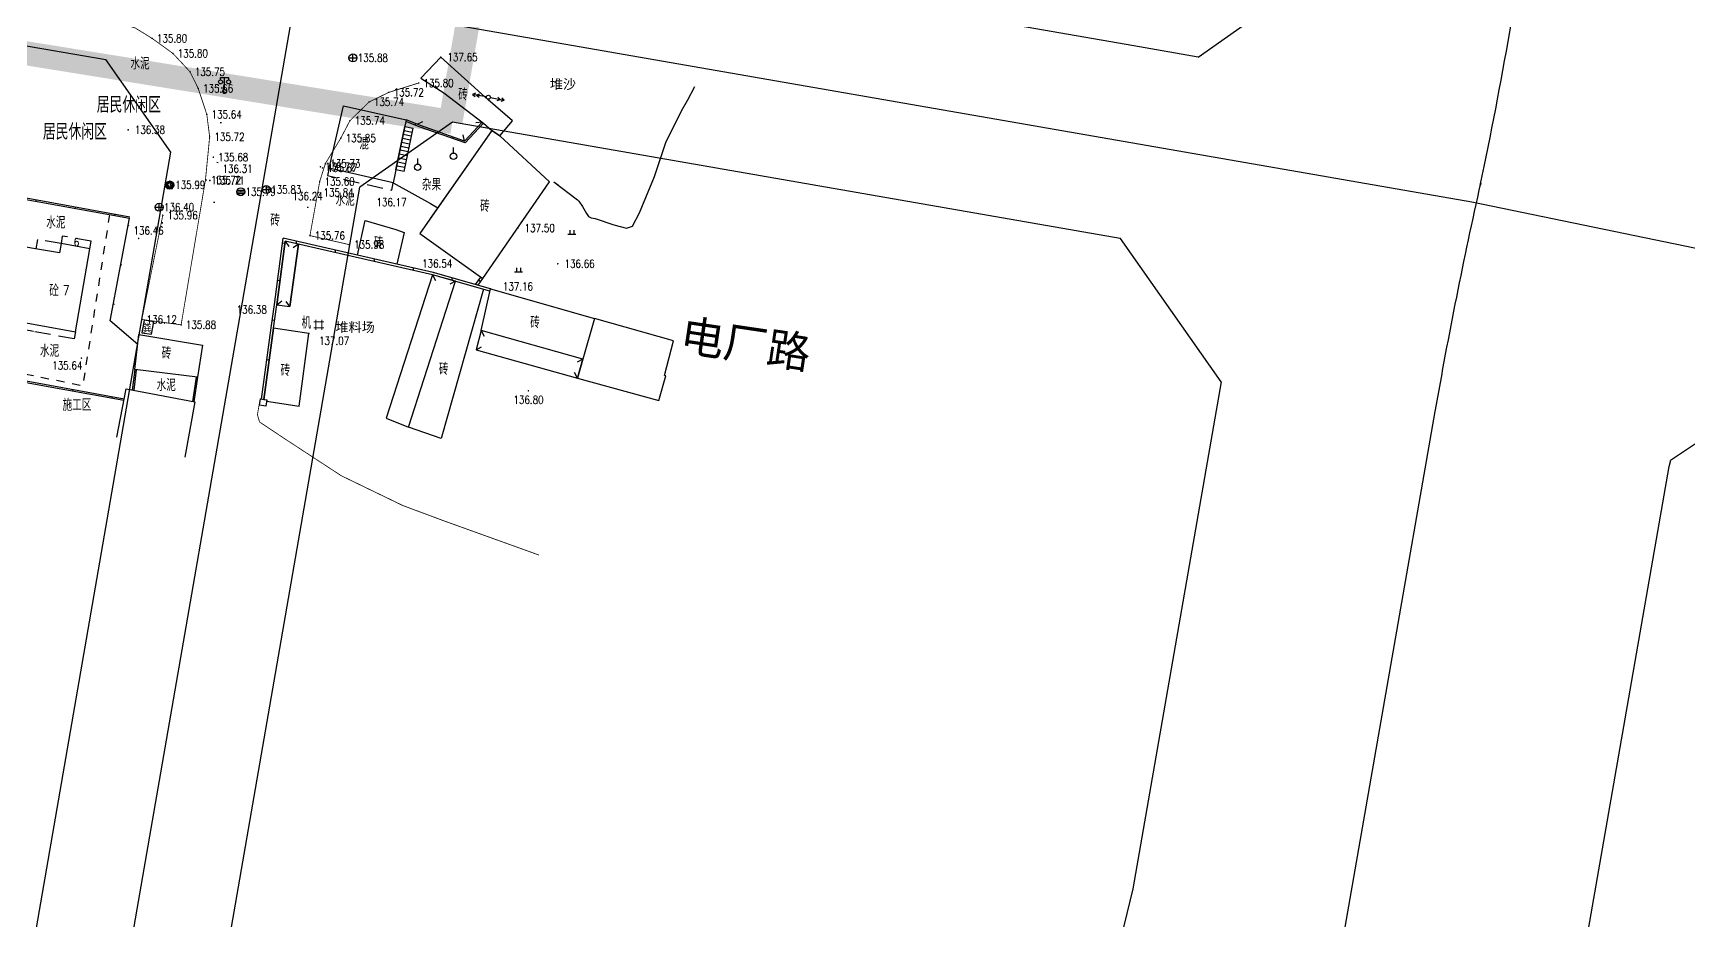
# Model space of a CAD drawing. Extents: x 529262 to 576451, y 2694391 to 2717535.
# Drawn here: x 563364.9 to 563571.9, y 2710456.8 to 2710567.8 of the extents above; entities that cross this region are included whole.
import ezdxf
from ezdxf.enums import TextEntityAlignment as Align
from ezdxf.xclip import XClip

# ---------------------------------------------------------------- set-up
doc = ezdxf.new("R2010")
doc.units = 0
doc.header["$XCLIPFRAME"] = 0
for name, pattern in [('X2', [10, 8, -2]), ('X5', [3, 2, -1]), ('X6', [2, 1, -1])]:
    doc.linetypes.add(name, pattern=pattern)
for name, color, linetype in [('COMPONENT', 8, 'Continuous'), ('DLDW', 8, 'Continuous'), ('DLSS', 4, 'Continuous'), ('GCD', 8, 'Continuous'), ('GXYZ', 8, 'Continuous'), ('JMD', 8, 'Continuous'), ('PP-COM', 7, 'Continuous'), ('RD-中线', 40, 'Continuous'), ('RD-红线', 7, 'Continuous'), ('RD-路名', 7, 'Continuous'), ('ZBTZ', 8, 'Continuous'), ('ZJ', 7, 'Continuous')]:
    doc.layers.add(name, color=color, linetype=linetype)
doc.layers.add('SXSS', color=5, linetype='Continuous', lineweight=0)
doc.styles.add('HZ', font='rs.shx', dxfattribs={"width": 0.8, "bigfont": 'hztxt.shx'})
doc.styles.add('宋体', font='', dxfattribs={"width": 0.75})
doc.styles.add('黑体', font='simhei.ttf')
doc.styles.get('宋体').set_extended_font_data('SimSun')
doc.linetypes.add('1161', pattern='A,0,[149,AAA.SHX,S=0.15,R=0,X=0,Y=0],-1.6', length=1.6)

# ---------------------------------------------------------------- blocks, each defined once
blk = doc.blocks.new('A$C19FD0107')
at = {"layer": 'RD-中线', "color": 8, "linetype": 'Continuous', "flags": 128}
for points in [[(-7700.15, 15606.15), (-7604.06, 16159.91), (-7604.06, 16159.91), (-7596.39, 16204.1), (-7596.39, 16204.1), (-7583.8, 16276.68, 0.000297), (-7583.74, 16277.03), (-7578.34, 16308.34, -0.000153), (-7578.31, 16308.52), (-7563.37, 16394.93, -0.000362), (-7563.29, 16395.36), (-7551.51, 16462.95, -0.000187), (-7551.47, 16463.17), (-7534.02, 16562.75)], [(-7130.8, 16098.5), (-7411.55, 16147.54, -0.007596), (-7415.13, 16148.22), (-7453.22, 16156.07)]]:
    blk.add_lwpolyline(points, format="xyb", dxfattribs=at)
at = {"layer": 'RD-中线', "color": 8, "linetype": 'Continuous'}
blk.add_lwpolyline([(-7552.98, 15579.99), (-7518.8, 15777.52, 0.001468), (-7518.51, 15779.25), (-7507.59, 15844.61, -0.001839), (-7507.22, 15846.79), (-7457.8, 16129.9, -0.012142), (-7452.1, 16158.47), (-7452.17, 16158.16, 0.008143), (-7448.49, 16177.35), (-7437.37, 16240.84, 0.007817), (-7435.9, 16250.1), (-7433.31, 16268.2)], format="xyb", dxfattribs=at)
at = {"layer": 'RD-中线', "color": 8, "linetype": 'Continuous', "flags": 128}
blk.add_lwpolyline([(-7453.22, 16156.07), (-7578.93, 16177.97), (-7600.23, 16181.99)], dxfattribs=at)
at = {"layer": 'RD-红线', "color": 8, "linetype": 'Continuous', "flags": 128}
for points in [[(-7729.25, 16192.02), (-7623.97, 16173.9)], [(-7487.45, 16174.22), (-7495.49, 16175.62), (-7578.83, 16190.13)], [(-7497.15, 16151.55), (-7497.17, 16151.55), (-7580.65, 16166.09)], [(-7643.31, 16003.91), (-7642.45, 16008.84), (-7615.82, 16162.34)], [(-7619.67, 15999.76), (-7618.81, 16004.68), (-7592.22, 16157.95)], [(-7484.56, 16133.63), (-7495.62, 16070.24)], [(-7472.51, 15869.35), (-7461.46, 15934.24), (-7452.15, 15987.8), (-7428.55, 16123.02), (-7428.4, 16123.68), (-7428.38, 16123.77)], [(-7495.62, 16070.24), (-7506.01, 16027.42)]]:
    blk.add_lwpolyline(points, dxfattribs=at)
at = {"layer": 'RD-红线', "color": 8, "linetype": 'Continuous'}
for points in [[(-7487.45, 16174.21), (-7478.97, 16180.17)], [(-7484.56, 16133.63), (-7497.15, 16151.55)]]:
    blk.add_lwpolyline(points, dxfattribs=at)
at = {"layer": 'RD-红线', "color": 8}
for points in [[(-7615.82, 16162.34), (-7623.97, 16173.9, 0.414611)], [(-7580.65, 16166.09), (-7592.22, 16157.95, 0.414406)]]:
    blk.add_lwpolyline(points, format="xyb", dxfattribs=at)
at = {"layer": 'RD-红线', "color": 8, "linetype": 'Continuous'}
blk.add_lwpolyline([(-7411.16, 16135.29), (-7428.38, 16123.77, 0.400728)], format="xyb", dxfattribs=at)
blk = doc.blocks.new('gc125')
at = {"color": 8}
blk.add_line((0, 0.8), (0, 2.2), dxfattribs=at)
blk.add_circle((0, 0), 0.8, dxfattribs=at)
blk = doc.blocks.new('gc097')
at = {"color": 8}
for p, q in [((-1, 2.9), (-1, 3.5)), ((-1, 3.5), (1, 3.5)), ((0, 0.5), (0, 3.5)), ((1, 3.5), (1, 2.9))]:
    blk.add_line(p, q, dxfattribs=at)
for centre in [(-1, 2.4), (0, 0), (1, 2.4)]:
    blk.add_circle(centre, 0.5, dxfattribs=at)
blk = doc.blocks.new('gc146')
for p, q in [((-1.25, 0.75), (1.25, 0.75)), ((-0.75, -1.25), (-0.75, 1.25)), ((0.75, -1.25), (0.75, 1.25)), ((-1.25, -0.75), (1.25, -0.75))]:
    blk.add_line(p, q)
blk = doc.blocks.new('gc013a')
at = {"linetype": 'Continuous'}
blk.add_line((0.5, 0), (4, 0), dxfattribs=at)
at = {"linetype": 'Continuous', "flags": 128}
for points in [[(2.31, -0.4), (3, 0), (2.31, 0.4)], [(3.31, -0.4), (4, 0), (3.31, 0.4)]]:
    blk.add_lwpolyline(points, dxfattribs=at)
blk = doc.blocks.new('gc119')
at = {"color": 8}
for p, q in [((-1, 0), (1, 0)), ((-0.5, 1), (-0.5, 0)), ((0.5, 1), (0.5, 0))]:
    blk.add_line(p, q, dxfattribs=at)
blk = doc.blocks.new('gc170')
at = {"color": 8, "linetype": 'Continuous'}
blk.add_circle((0, 0), 0.5, dxfattribs=at)
blk = doc.blocks.new('GC200')
at = {"linetype": 'Continuous', "const_width": 0.2, "flags": 128}
blk.add_lwpolyline([(-0.1, 0, 1), (0.1, 0, 1)], format="xyb", close=True, dxfattribs=at)
blk = doc.blocks.new('gcbj0102')
for p, q in [((-1, 0), (1, 0)), ((0, -1), (0, 1))]:
    blk.add_line(p, q)
blk.add_circle((0, 0), 1)
blk = doc.blocks.new('gcbj0103')
for p, q in [((-1, 0), (1, 0)), ((-0.9, 0.43), (0.9, 0.43)), ((-0.88, -0.47), (0.88, -0.47))]:
    blk.add_line(p, q)
blk.add_circle((0, 0), 1)
blk = doc.blocks.new('*U12')
at = {"linetype": 'Continuous'}
for points in [[(-1.14, -0.07), (-0.87, -0.76), (-1.13, 0.09)], [(-1.13, 0.09), (-0.73, -0.88), (-1.09, 0.24)], [(-0.73, -0.88), (-1.13, 0.09), (-0.87, -0.76)], [(-0.36, 0.24), (-0.55, 0.84), (-1.09, 0.24)], [(-0.73, 0.74), (-1.09, 0.24), (-0.55, 0.84)], [(-1.09, 0.24), (-0.73, 0.74), (-1.01, 0.43)], [(-0.5, -0.19), (-1.09, 0.24), (-0.73, -0.88)], [(-0.88, 0.6), (-1.01, 0.43), (-0.73, 0.74)], [(-0.55, 0.84), (-0.36, 0.24), (-0.35, 0.91)], [(-0.14, 0.93), (-0.35, 0.91), (-0.36, 0.24)], [(-0.14, 0.93), (0.09, 0.24), (0.07, 0.91)], [(0.81, 0.24), (0.07, 0.91), (0.09, 0.24)], [(0.07, 0.91), (0.81, 0.24), (0.27, 0.84)], [(0.22, -0.19), (0.45, -0.88), (0.81, 0.24)], [(0.73, 0.43), (0.27, 0.84), (0.81, 0.24)], [(0.27, 0.84), (0.73, 0.43), (0.45, 0.74)], [(0.6, 0.6), (0.45, 0.74), (0.73, 0.43)], [(0.59, -0.76), (0.81, 0.24), (0.45, -0.88)], [(0.81, 0.24), (0.59, -0.76), (0.85, 0.09)], [(0.7, -0.61), (0.85, 0.09), (0.59, -0.76)], [(0.85, 0.09), (0.7, -0.61), (0.86, -0.07)], [(-0.87, -0.76), (-1.14, -0.07), (-0.98, -0.61)], [(-1.12, -0.26), (-0.98, -0.61), (-1.14, -0.07)], [(-0.98, -0.61), (-1.12, -0.26), (-1.07, -0.44)], [(-0.73, -0.88), (-0.55, -0.98), (-0.14, -0.45)], [(-0.35, -1.05), (-0.14, -0.45), (-0.55, -0.98)], [(-0.14, -0.45), (-0.35, -1.05), (0.45, -0.88)], [(-0.14, -1.07), (0.45, -0.88), (-0.35, -1.05)], [(0.45, -0.88), (-0.14, -1.07), (0.27, -0.98)], [(0.07, -1.05), (0.27, -0.98), (-0.14, -1.07)], [(0.79, -0.44), (0.86, -0.07), (0.7, -0.61)], [(0.86, -0.07), (0.79, -0.44), (0.84, -0.26)]]:
    blk.add_solid(points, dxfattribs=at)
blk = doc.blocks.new('gcbj0112')
at = {"linetype": 'Continuous'}
for p, q in [((-1.09, 0.24), (-0.5, -0.19)), ((-0.36, 0.24), (-1.09, 0.24)), ((-0.14, 0.93), (-0.36, 0.24)), ((0.09, 0.24), (-0.14, 0.93)), ((0.81, 0.24), (0.09, 0.24)), ((0.22, -0.19), (0.81, 0.24)), ((-0.5, -0.19), (-0.73, -0.88)), ((-0.73, -0.88), (-0.14, -0.45)), ((-0.14, -0.45), (0.45, -0.88)), ((0.45, -0.88), (0.22, -0.19))]:
    blk.add_line(p, q, dxfattribs=at)
blk.add_circle((-0.14, -0.07), 1, dxfattribs=at)
for p in [(-1.09, 0.24), (-0.14, 0.93), (0.81, 0.24), (-0.73, -0.88), (0.45, -0.88)]:
    blk.add_point(p, dxfattribs=at)
blk.add_blockref('*U12', (0, 0), dxfattribs=at)

msp = doc.modelspace()

# ---------------------------------------------------------------- hatches: boundary and pattern name
at = {"layer": 'DLDW', "linetype": 'Continuous'}
h = msp.add_hatch(dxfattribs=at)
h.set_pattern_fill('1061', color=256, scale=0.5, style=0)
h.set_pattern_definition([(0, (114.99765, 2.56804), (0.5, 0.5), [0, -1]), (0, (115.49765, 3.06804), (0.5, 0.5), [0, -1])])
h.paths.add_polyline_path([(563380.02, 2710531.723), (563378.805, 2710531.92), (563378.544, 2710530.362), (563379.759, 2710530.165)])

# ---------------------------------------------------------------- linework, layer by layer
at = {"layer": 'DLDW', "linetype": 'Continuous', "flags": 128}
msp.add_lwpolyline([(563380.02, 2710531.723), (563378.805, 2710531.92), (563378.544, 2710530.362), (563379.759, 2710530.165)], close=True, dxfattribs=at)
at = {"layer": 'DLSS', "linetype": 'Continuous', "const_width": 0.1, "elevation": 24.543, "flags": 128}
for points in [[(563381.152, 2710545.045), (563378.533, 2710532.016), (563383.443, 2710531.351), (563386.484, 2710549.457), (563387.009, 2710554.847), (563386.654, 2710557.651), (563385.577, 2710560.902), (563384.555, 2710562.98), (563382.417, 2710565.275), (563379.82, 2710567.153), (563377.676, 2710568.473), (563374.921, 2710569.291)], [(563413.133, 2710561.576), (563409.407, 2710560.409), (563406.933, 2710559.205), (563404.543, 2710556.871), (563403.41, 2710554.7), (563401.475, 2710551.51), (563400.763, 2710549.256), (563399.544, 2710542.497), (563404.46, 2710541.374)]]:
    msp.add_lwpolyline(points, dxfattribs=at)
at = {"layer": 'DLSS', "linetype": 'X6'}
msp.add_lwpolyline([(563364.998, 2710524.961), (563308.129, 2710536.199), (563302.259, 2710537.34), (563305.888, 2710557.386)], dxfattribs=at)
at = {"layer": 'DLSS', "linetype": 'X6', "elevation": 135.826, "flags": 128}
msp.add_lwpolyline([(563374.49, 2710545.121), (563371.136, 2710523.713), (563364.998, 2710524.961)], dxfattribs=at)
at = {"layer": 'DLSS', "linetype": 'X2', "const_width": 0.1, "elevation": 136.422, "flags": 128}
msp.add_lwpolyline([(563393.316, 2710522.076), (563392.981, 2710520.124), (563393.237, 2710519.215), (563395.717, 2710517.551), (563403.458, 2710512.484), (563411.151, 2710508.76), (563416.179, 2710506.886), (563428.173, 2710502.568)], dxfattribs=at)
at = {"layer": 'JMD', "linetype": 'Continuous'}
for p, q in [((563388.167, 2710561.249), (563388.018, 2710561.269)), ((563388.509, 2710561.022), (563388.489, 2710560.873)), ((563388.821, 2710560.76), (563388.671, 2710560.772)), ((563388.478, 2710556.592), (563388.328, 2710556.604)), ((563412.689, 2710556.314, 137.09), (563412.761, 2710556.5, 137.09)), ((563412.942, 2710556.43), (563413.668, 2710556.764)), ((563421.057, 2710556.682), (563420.26, 2710556.613)), ((563421.057, 2710556.682), (563420.26, 2710556.613)), ((563410.289, 2710550.704), (563411.4, 2710556.142)), ((563411, 2710554.183), (563412.003, 2710553.978)), ((563411.1, 2710554.673), (563412.104, 2710554.468)), ((563411.2, 2710555.163), (563412.204, 2710554.958)), ((563412.404, 2710555.937), (563411.293, 2710550.499)), ((563411.3, 2710555.652), (563412.304, 2710555.447)), ((563411.4, 2710556.142), (563412.404, 2710555.937)), ((563417.396, 2710554.629, 137.09), (563417.463, 2710554.818, 137.09)), ((563417.396, 2710554.629, 137.09), (563417.463, 2710554.818, 137.09)), ((563418.88, 2710554.317), (563418.688, 2710555.093)), ((563418.88, 2710554.317), (563418.688, 2710555.093)), ((563410.599, 2710552.223), (563411.603, 2710552.018)), ((563410.599, 2710552.223), (563411.603, 2710552.018)), ((563410.7, 2710552.713), (563411.703, 2710552.508)), ((563410.7, 2710552.713), (563411.703, 2710552.508)), ((563410.8, 2710553.203), (563411.803, 2710552.998)), ((563410.8, 2710553.203), (563411.803, 2710552.998)), ((563410.9, 2710553.693), (563411.903, 2710553.488)), ((563410.9, 2710553.693), (563411.903, 2710553.488)), ((563388.068, 2710551.609), (563387.918, 2710551.621)), ((563410.299, 2710550.754), (563411.303, 2710550.549)), ((563410.299, 2710550.754), (563411.303, 2710550.549)), ((563410.399, 2710551.243), (563411.403, 2710551.038)), ((563410.399, 2710551.243), (563411.403, 2710551.038)), ((563410.499, 2710551.733), (563411.503, 2710551.528)), ((563410.499, 2710551.733), (563411.503, 2710551.528)), ((563365.328, 2710546.99, 135.826), (563365.292, 2710546.793, 135.826)), ((563370.248, 2710546.096, 135.826), (563370.212, 2710545.899, 135.826)), ((563387.658, 2710546.626), (563387.509, 2710546.638)), ((563375.167, 2710545.202, 135.826), (563375.131, 2710545.005, 135.826)), ((563381.098, 2710544.031), (563381.123, 2710544.179)), ((563376.952, 2710543.732), (563376.804, 2710543.759)), ((563396.463, 2710541.817), (563396.919, 2710541.159)), ((563397.844, 2710541.809), (563397.778, 2710541.516)), ((563396.132, 2710541.601, 136.561), (563396.429, 2710541.561, 136.561)), ((563398.098, 2710541.443), (563397.44, 2710540.987)), ((563402.719, 2710540.695), (563402.652, 2710540.402)), ((563376.027, 2710538.818), (563375.88, 2710538.845)), ((563407.593, 2710539.581), (563407.526, 2710539.289)), ((563412.467, 2710538.467), (563412.401, 2710538.175)), ((563395.503, 2710536.926, 136.561), (563395.801, 2710536.886, 136.561)), ((563414.871, 2710537.611), (563415.248, 2710536.905)), ((563417.751, 2710536.791), (563417.045, 2710536.414)), ((563417.31, 2710537.228), (563417.228, 2710536.94)), ((563420.627, 2710536.953), (563420.9, 2710536.763)), ((563375.103, 2710533.904), (563374.956, 2710533.932)), ((563395.394, 2710533.856), (563396.03, 2710534.342)), ((563397.049, 2710533.635), (563396.564, 2710534.271)), ((563394.828, 2710531.972, 136.561), (563395.125, 2710531.93, 136.561)), ((563420.933, 2710530.631), (563421.332, 2710529.938)), ((563420.31, 2710528.205), (563421.006, 2710528.598)), ((563394.148, 2710527.018, 136.561), (563394.446, 2710526.977, 136.561)), ((563433.003, 2710524.683), (563432.603, 2710525.376)), ((563433.65, 2710527.055), (563432.953, 2710526.661)), ((563369.917, 2710523.282, -527.381), (563369.882, 2710523.085, -527.381)), ((563377.517, 2710524.735), (563377.716, 2710524.711)), ((563385.321, 2710523.567, -527.844), (563385.124, 2710523.596, -527.844)), ((563374.837, 2710522.389, -527.381), (563374.801, 2710522.193, -527.381))]:
    msp.add_line(p, q, dxfattribs=at)
at = {"layer": 'JMD', "linetype": 'Continuous', "flags": 128}
for points, elevation in [([(563424.859, 2710556.861), (563421.823, 2710559.477), (563415.888, 2710564.809), (563413.415, 2710562.183), (563416.273, 2710560.34), (563421.217, 2710556.56), (563422.257, 2710555.629), (563423.278, 2710554.986)], 137.588), ([(563424.859, 2710556.861), (563421.823, 2710559.477), (563415.888, 2710564.809), (563413.415, 2710562.183), (563416.273, 2710560.34), (563421.217, 2710556.56), (563422.257, 2710555.629), (563423.278, 2710554.986)], 137.588), ([(563403.728, 2710558.74), (563411.567, 2710556.959), (563409.964, 2710549.11), (563401.951, 2710550.915)], 136.377), ([(563398.098, 2710541.443), (563396.463, 2710541.817), (563395.394, 2710533.856), (563397.049, 2710533.635)], 0.091), ([(563417.751, 2710536.791), (563414.871, 2710537.611), (563409.052, 2710519.662), (563411.857, 2710518.537)], 136.609), ([(563421.244, 2710535.796), (563415.928, 2710517.125), (563411.857, 2710518.537), (563417.751, 2710536.791)], 136.493), ([(563433.65, 2710527.055), (563420.933, 2710530.631), (563422.119, 2710535.859), (563435.103, 2710532.147)], 137.824), ([(563435.103, 2710532.147), (563433.65, 2710527.055), (563433.003, 2710524.683), (563443.142, 2710521.872), (563444.023, 2710524.958), (563443.868, 2710525.002), (563444.963, 2710529.328)], 137.824), ([(563378.177, 2710530.119), (563386.128, 2710528.791), (563385.502, 2710524.796), (563377.643, 2710525.758)], -527.844), ([(563394.988, 2710530.948), (563393.77, 2710522.026), (563394.159, 2710521.976), (563394.131, 2710521.786), (563398.213, 2710521.183), (563399.41, 2710530.258)], 136.561), ([(563420.933, 2710530.631), (563420.31, 2710528.205), (563420.31, 2710528.205), (563433.003, 2710524.683), (563433.65, 2710527.055)], -526.814), ([(563393.363, 2710522.078), (563394.159, 2710521.976), (563394.044, 2710521.185), (563393.248, 2710521.287)], 136.576)]:
    msp.add_lwpolyline(points, close=True, dxfattribs=dict(at, elevation=elevation))
for points, elevation in [([(563311.144, 2710556.403), (563336.524, 2710551.876), (563360.547, 2710547.655), (563364.998, 2710546.846)], 135.826), ([(563421.217, 2710556.56), (563418.938, 2710554.084), (563413.305, 2710556.076), (563411.527, 2710556.763)], 137.09), ([(563421.057, 2710556.682), (563418.88, 2710554.317), (563413.374, 2710556.264), (563411.567, 2710556.959)], 137.09), ([(563364.998, 2710540.907), (563356.667, 2710542.377), (563356.856, 2710543.551), (563349.96, 2710544.8), (563349.748, 2710543.598), (563338.17, 2710545.64), (563338.351, 2710546.83), (563334.698, 2710547.44), (563332.894, 2710537.122), (563364.998, 2710531.421)], -524.466), ([(563360.583, 2710547.852), (563364.998, 2710547.05)], 135.826), ([(563364.998, 2710547.05), (563377.012, 2710544.866)], 135.826), ([(563364.998, 2710546.846), (563376.975, 2710544.67)], 135.826), ([(563393.472, 2710522.064), (563394.691, 2710530.989), (563395.097, 2710533.897), (563396.21, 2710542.182)], 136.561), ([(563393.77, 2710522.026), (563394.988, 2710530.948), (563395.394, 2710533.856), (563396.463, 2710541.817)], 136.561), ([(563364.998, 2710531.421), (563370.231, 2710530.492), (563372.042, 2710540.865), (563368.433, 2710541.516), (563368.225, 2710540.338), (563364.998, 2710540.907)], -524.466), ([(563422.052, 2710535.566), (563422.036, 2710535.571)], 137.824), ([(563364.998, 2710524.175), (563376.336, 2710522.117)], -527.381), ([(563364.998, 2710523.972), (563376.298, 2710521.921)], -527.381), ([(563375.415, 2710517.303), (563376.571, 2710523.345), (563385.146, 2710521.706), (563383.898, 2710514.825)], -527.381), ([(563385.303, 2710524.82), (563384.855, 2710521.762)], -527.844), ([(563385.502, 2710524.796), (563385.051, 2710521.724)], -527.844)]:
    msp.add_lwpolyline(points, dxfattribs=dict(at, elevation=elevation))
for points in [[(563422.257, 2710555.629), (563422.257, 2710555.629), (563413.267, 2710542.767), (563421.157, 2710537.132), (563429.502, 2710549.211), (563423.278, 2710554.986), (563422.257, 2710555.629)], [(563406.452, 2710544.372), (563410.266, 2710543.284), (563411.31, 2710542.902), (563410.404, 2710538.939), (563405.468, 2710540.067)]]:
    msp.add_lwpolyline(points, close=True, dxfattribs=at)
for points in [[(563425.413, 2710543.293), (563429.502, 2710549.211), (563423.278, 2710554.986), (563422.257, 2710555.629), (563422.257, 2710555.629), (563414.568, 2710544.628)], [(563422.119, 2710535.859), (563414.954, 2710537.899), (563396.21, 2710542.182)], [(563422.036, 2710535.571), (563414.879, 2710537.608), (563396.463, 2710541.817)], [(563420.251, 2710536.391), (563420.25, 2710536.41), (563420.886, 2710537.325)], [(563420.576, 2710536.298), (563421.159, 2710537.136)], [(563422.051, 2710535.62), (563422.051, 2710535.62)], [(563377.643, 2710525.758), (563377.329, 2710523.2)], [(563377.841, 2710525.734), (563377.526, 2710523.162)]]:
    msp.add_lwpolyline(points, dxfattribs=at)
at = {"layer": 'JMD', "linetype": 'X5', "elevation": 136.377, "flags": 128}
msp.add_lwpolyline([(563401.951, 2710550.915), (563401.745, 2710550.001), (563409.758, 2710548.196), (563409.964, 2710549.11)], dxfattribs=at)
at = {"layer": 'JMD', "linetype": 'Continuous'}
msp.add_lwpolyline([(563378.027, 2710528.9), (563374.56, 2710531.829), (563376.975, 2710544.67)], dxfattribs=at)
at = {"layer": 'JMD', "linetype": 'X5'}
for points, elevation in [([(563368.433, 2710541.516), (563365.494, 2710542.033), (563365.286, 2710540.857)], -525.52), ([(563364.998, 2710530.516), (563361.799, 2710531.104), (563361.951, 2710531.962)], -527.679), ([(563370.231, 2710530.492), (563370.064, 2710529.586), (563364.998, 2710530.516)], -527.679)]:
    msp.add_lwpolyline(points, dxfattribs=dict(at, elevation=elevation))
msp.add_lwpolyline([(563372.042, 2710540.865), (563372.206, 2710541.819), (563368.593, 2710542.443), (563368.433, 2710541.516)], dxfattribs=at)
at = {"layer": 'JMD', "linetype": 'Continuous', "elevation": 0.091}
msp.add_lwpolyline([(563398.098, 2710541.443), (563397.049, 2710533.635)], dxfattribs=at)
at = {"layer": 'JMD', "linetype": 'Continuous', "ltscale": 0.2, "flags": 128}
for points in [[(563320.549, 2710532.039), (563364.998, 2710523.972)], [(563320.591, 2710532.235), (563364.998, 2710524.175)]]:
    msp.add_lwpolyline(points, dxfattribs=at)
at = {"layer": 'PP-COM', "color": 8, "const_width": 3}
msp.add_lwpolyline([(563417.341, 2710556.693), (562978.055, 2710627.629), (563025.329, 2710860.726), (563456.913, 2710785.203), (563417.116, 2710556.733)], dxfattribs=at)
at = {"layer": 'ZBTZ', "linetype": '1161', "flags": 128}
for points, elevation in [([(563430.039, 2710549.243), (563432.964, 2710546.986), (563433.132, 2710546.812), (563433.596, 2710546.143), (563434.088, 2710545.261), (563434.358, 2710544.899), (563434.697, 2710544.73), (563435.194, 2710544.639), (563437.507, 2710543.859), (563439.115, 2710543.447), (563439.875, 2710543.698), (563440.723, 2710545.357), (563442.597, 2710549.908), (563444.009, 2710554.131), (563445.989, 2710558.09), (563446.759, 2710559.46), (563447.655, 2710561.136)], 137.082), ([(563409.964, 2710549.11), (563414.617, 2710546.501), (563415.519, 2710545.99)], 136.169), ([(563409.964, 2710549.11), (563414.617, 2710546.501), (563415.519, 2710545.99)], 136.169), ([(563430.039, 2710549.243), (563430.625, 2710548.79)], 137.082)]:
    msp.add_lwpolyline(points, dxfattribs=dict(at, elevation=elevation))

# ---------------------------------------------------------------- block references
at = {"layer": 'COMPONENT', "linetype": 'Continuous', "xscale": 0.5, "yscale": 0.5}
for name, p in [('gcbj0102', (563404.92, 2710564.722, 135.88)), ('gcbj0112', (563382.097, 2710548.844, 135.993)), ('gcbj0103', (563390.895, 2710547.979, 135.788)), ('gcbj0102', (563394.104, 2710548.258, 135.83)), ('gcbj0102', (563380.699, 2710546.053, 136.402))]:
    msp.add_blockref(name, p, dxfattribs=at)
at = {"layer": 'DLDW', "color": 252, "linetype": 'Continuous', "xscale": 0.5, "yscale": 0.5, "zscale": 0.5}
msp.add_blockref('gc097', (563388.873, 2710560.514), dxfattribs=at)
at = {"layer": 'GCD', "linetype": 'Continuous'}
ref = msp.add_blockref('GC200', (563379.82, 2710567.153, 135.799), dxfattribs=dict(at, xscale=0.5, yscale=0.5, zscale=0.5))
ref.add_attrib('height', '135.80', dxfattribs={"linetype": 'Continuous', "height": 1, "style": 'HZ', "width": 0.8}).set_placement((563380.42, 2710567.153, 135.799), align=Align.MIDDLE_LEFT)
ref = msp.add_blockref('GC200', (563382.417, 2710565.275, 135.803), dxfattribs=dict(at, xscale=0.5, yscale=0.5, zscale=0.5))
ref.add_attrib('height', '135.80', dxfattribs={"linetype": 'Continuous', "height": 1, "style": 'HZ', "width": 0.8}).set_placement((563383.017, 2710565.275, 135.803), align=Align.MIDDLE_LEFT)
ref = msp.add_blockref('GC200', (563404.92, 2710564.722, 135.88), dxfattribs=dict(at, xscale=0.5, yscale=0.5, zscale=0.5))
ref.add_attrib('height', '135.88', dxfattribs={"linetype": 'Continuous', "height": 1, "style": 'HZ', "width": 0.8}).set_placement((563405.52, 2710564.722, 135.88), align=Align.MIDDLE_LEFT)
at = {"layer": 'GCD', "linetype": 'Continuous', "xscale": 0.5, "yscale": 0.5}
for p in [(563415.888, 2710564.809, 137.648), (563376.825, 2710555.728, 136.378), (563409.964, 2710549.11, 136.169), (563425.537, 2710543.451, 137.495), (563414.954, 2710537.899, 136.538), (563422.119, 2710535.859, 137.156), (563395.097, 2710533.897, 136.381)]:
    msp.add_blockref('GC200', p, dxfattribs=at)
at = {"layer": 'GCD', "linetype": 'Continuous'}
ref = msp.add_blockref('GC200', (563384.555, 2710562.98, 135.751), dxfattribs=dict(at, xscale=0.5, yscale=0.5, zscale=0.5))
ref.add_attrib('height', '135.75', dxfattribs={"linetype": 'Continuous', "height": 1, "style": 'HZ', "width": 0.8}).set_placement((563385.155, 2710562.98, 135.751), align=Align.MIDDLE_LEFT)
ref = msp.add_blockref('GC200', (563385.577, 2710560.902, 135.663), dxfattribs=dict(at, xscale=0.5, yscale=0.5, zscale=0.5))
ref.add_attrib('height', '135.66', dxfattribs={"linetype": 'Continuous', "height": 1, "style": 'HZ', "width": 0.8}).set_placement((563386.177, 2710560.902, 135.663), align=Align.MIDDLE_LEFT)
ref = msp.add_blockref('GC200', (563409.407, 2710560.409, 135.715), dxfattribs=dict(at, xscale=0.5, yscale=0.5, zscale=0.5))
ref.add_attrib('height', '135.72', dxfattribs={"linetype": 'Continuous', "height": 1, "style": 'HZ', "width": 0.8}).set_placement((563410.007, 2710560.409, 135.715), align=Align.MIDDLE_LEFT)
ref = msp.add_blockref('GC200', (563413.133, 2710561.576, 135.801), dxfattribs=dict(at, xscale=0.5, yscale=0.5, zscale=0.5))
ref.add_attrib('height', '135.80', dxfattribs={"linetype": 'Continuous', "height": 1, "style": 'HZ', "width": 0.8}).set_placement((563413.733, 2710561.576, 135.801), align=Align.MIDDLE_LEFT)
ref = msp.add_blockref('GC200', (563406.933, 2710559.205, 135.738), dxfattribs=dict(at, xscale=0.5, yscale=0.5, zscale=0.5))
ref.add_attrib('height', '135.74', dxfattribs={"linetype": 'Continuous', "height": 1, "style": 'HZ', "width": 0.8}).set_placement((563407.533, 2710559.205, 135.738), align=Align.MIDDLE_LEFT)
ref = msp.add_blockref('GC200', (563386.654, 2710557.651, 135.636), dxfattribs=dict(at, xscale=0.5, yscale=0.5, zscale=0.5))
ref.add_attrib('height', '135.64', dxfattribs={"linetype": 'Continuous', "height": 1, "style": 'HZ', "width": 0.8}).set_placement((563387.254, 2710557.651, 135.636), align=Align.MIDDLE_LEFT)
ref = msp.add_blockref('GC200', (563404.543, 2710556.871, 135.741), dxfattribs=dict(at, xscale=0.5, yscale=0.5, zscale=0.5))
ref.add_attrib('height', '135.74', dxfattribs={"linetype": 'Continuous', "height": 1, "style": 'HZ', "width": 0.8}).set_placement((563405.143, 2710556.871, 135.741), align=Align.MIDDLE_LEFT)
ref = msp.add_blockref('GC200', (563387.009, 2710554.847, 135.721), dxfattribs=dict(at, xscale=0.5, yscale=0.5, zscale=0.5))
ref.add_attrib('height', '135.72', dxfattribs={"linetype": 'Continuous', "height": 1, "style": 'HZ', "width": 0.8}).set_placement((563387.609, 2710554.847, 135.721), align=Align.MIDDLE_LEFT)
ref = msp.add_blockref('GC200', (563403.41, 2710554.7, 135.851), dxfattribs=dict(at, xscale=0.5, yscale=0.5, zscale=0.5))
ref.add_attrib('height', '135.85', dxfattribs={"linetype": 'Continuous', "height": 1, "style": 'HZ', "width": 0.8}).set_placement((563404.01, 2710554.7, 135.851), align=Align.MIDDLE_LEFT)
ref = msp.add_blockref('GC200', (563387.469, 2710552.297, 135.676), dxfattribs=dict(at, xscale=0.5, yscale=0.5, zscale=0.5))
ref.add_attrib('height', '135.68', dxfattribs={"linetype": 'Continuous', "height": 1, "style": 'HZ', "width": 0.8}).set_placement((563388.069, 2710552.297, 135.676), align=Align.MIDDLE_LEFT)
ref = msp.add_blockref('GC200', (563400.85, 2710551.108, 135.717), dxfattribs=dict(at, xscale=0.5, yscale=0.5, zscale=0.5))
ref.add_attrib('height', '135.72', dxfattribs={"linetype": 'Continuous', "height": 1, "style": 'HZ', "width": 0.8}).set_placement((563401.45, 2710551.108, 135.717), align=Align.MIDDLE_LEFT)
ref = msp.add_blockref('GC200', (563401.122, 2710550.958, 135.667), dxfattribs=dict(at, xscale=0.5, yscale=0.5, zscale=0.5))
ref.add_attrib('height', '135.67', dxfattribs={"linetype": 'Continuous', "height": 1, "style": 'HZ', "width": 0.8}).set_placement((563401.722, 2710550.958, 135.667), align=Align.MIDDLE_LEFT)
ref = msp.add_blockref('GC200', (563401.475, 2710551.51, 135.728), dxfattribs=dict(at, xscale=0.5, yscale=0.5, zscale=0.5))
ref.add_attrib('height', '135.73', dxfattribs={"linetype": 'Continuous', "height": 1, "style": 'HZ', "width": 0.8}).set_placement((563402.075, 2710551.51, 135.728), align=Align.MIDDLE_LEFT)
ref = msp.add_blockref('GC200', (563382.097, 2710548.844, 135.993), dxfattribs=dict(at, xscale=0.5, yscale=0.5, zscale=0.5))
ref.add_attrib('height', '135.99', dxfattribs={"linetype": 'Continuous', "height": 1, "style": 'HZ', "width": 0.8}).set_placement((563382.697, 2710548.844, 135.993), align=Align.MIDDLE_LEFT)
ref = msp.add_blockref('GC200', (563386.577, 2710549.45, 135.718), dxfattribs=dict(at, xscale=0.5, yscale=0.5, zscale=0.5))
ref.add_attrib('height', '135.72', dxfattribs={"linetype": 'Continuous', "height": 1, "style": 'HZ', "width": 0.8}).set_placement((563387.177, 2710549.45, 135.718), align=Align.MIDDLE_LEFT)
ref = msp.add_blockref('GC200', (563387.029, 2710549.385, 135.709), dxfattribs=dict(at, xscale=0.5, yscale=0.5, zscale=0.5))
ref.add_attrib('height', '135.71', dxfattribs={"linetype": 'Continuous', "height": 1, "style": 'HZ', "width": 0.8}).set_placement((563387.629, 2710549.385, 135.709), align=Align.MIDDLE_LEFT)
ref = msp.add_blockref('GC200', (563390.895, 2710547.979, 135.788), dxfattribs=dict(at, xscale=0.5, yscale=0.5, zscale=0.5))
ref.add_attrib('height', '135.79', dxfattribs={"linetype": 'Continuous', "height": 1, "style": 'HZ', "width": 0.8}).set_placement((563391.495, 2710547.979, 135.788), align=Align.MIDDLE_LEFT)
ref = msp.add_blockref('GC200', (563394.104, 2710548.258, 135.83), dxfattribs=dict(at, xscale=0.5, yscale=0.5, zscale=0.5))
ref.add_attrib('height', '135.83', dxfattribs={"linetype": 'Continuous', "height": 1, "style": 'HZ', "width": 0.8}).set_placement((563394.704, 2710548.258, 135.83), align=Align.MIDDLE_LEFT)
ref = msp.add_blockref('GC200', (563400.633, 2710547.888, 135.84), dxfattribs=dict(at, xscale=0.5, yscale=0.5, zscale=0.5))
ref.add_attrib('height', '135.84', dxfattribs={"linetype": 'Continuous', "height": 1, "style": 'HZ', "width": 0.8}).set_placement((563401.233, 2710547.888, 135.84), align=Align.MIDDLE_LEFT)
ref = msp.add_blockref('GC200', (563400.763, 2710549.256, 135.597), dxfattribs=dict(at, xscale=0.5, yscale=0.5, zscale=0.5))
ref.add_attrib('height', '135.60', dxfattribs={"linetype": 'Continuous', "height": 1, "style": 'HZ', "width": 0.8}).set_placement((563401.363, 2710549.256, 135.597), align=Align.MIDDLE_LEFT)
ref = msp.add_blockref('GC200', (563380.699, 2710546.053, 136.402), dxfattribs=dict(at, xscale=0.5, yscale=0.5, zscale=0.5))
ref.add_attrib('height', '136.40', dxfattribs={"linetype": 'Continuous', "height": 1, "style": 'HZ', "width": 0.8}).set_placement((563381.299, 2710546.053, 136.402), align=Align.MIDDLE_LEFT)
at = {"layer": 'GCD', "linetype": 'Continuous', "xscale": 0.5, "yscale": 0.5, "zscale": 0.5}
for p in [(563399.271, 2710546.035, 136.243), (563378.128, 2710542.147, 136.464), (563430.517, 2710538.983, 136.658), (563399.41, 2710530.258, 137.073), (563370.978, 2710527.189, 135.638), (563426.843, 2710523.104, 136.802)]:
    msp.add_blockref('GC200', p, dxfattribs=at)
at = {"layer": 'GCD', "linetype": 'Continuous'}
ref = msp.add_blockref('GC200', (563381.152, 2710545.045, 135.956), dxfattribs=dict(at, xscale=0.5, yscale=0.5, zscale=0.5))
ref.add_attrib('height', '135.96', dxfattribs={"linetype": 'Continuous', "height": 1, "style": 'HZ', "width": 0.8}).set_placement((563381.752, 2710545.045, 135.956), align=Align.MIDDLE_LEFT)
ref = msp.add_blockref('GC200', (563399.544, 2710542.497, 135.759), dxfattribs=dict(at, xscale=0.5, yscale=0.5, zscale=0.5))
ref.add_attrib('height', '135.76', dxfattribs={"linetype": 'Continuous', "height": 1, "style": 'HZ', "width": 0.8}).set_placement((563400.144, 2710542.497, 135.759), align=Align.MIDDLE_LEFT)
ref = msp.add_blockref('GC200', (563404.46, 2710541.374, 135.983), dxfattribs=dict(at, xscale=0.5, yscale=0.5, zscale=0.5))
ref.add_attrib('height', '135.98', dxfattribs={"linetype": 'Continuous', "height": 1, "style": 'HZ', "width": 0.8}).set_placement((563405.06, 2710541.374, 135.983), align=Align.MIDDLE_LEFT)
ref = msp.add_blockref('GC200', (563378.533, 2710532.016, 136.124), dxfattribs=dict(at, xscale=0.5, yscale=0.5, zscale=0.5))
ref.add_attrib('height', '136.12', dxfattribs={"linetype": 'Continuous', "height": 1, "style": 'HZ', "width": 0.8}).set_placement((563379.133, 2710532.016, 136.124), align=Align.MIDDLE_LEFT)
ref = msp.add_blockref('GC200', (563383.443, 2710531.351, 135.882), dxfattribs=dict(at, xscale=0.5, yscale=0.5, zscale=0.5))
ref.add_attrib('height', '135.88', dxfattribs={"linetype": 'Continuous', "height": 1, "style": 'HZ', "width": 0.8}).set_placement((563384.043, 2710531.351, 135.882), align=Align.MIDDLE_LEFT)
at = {"layer": 'GXYZ', "linetype": 'Continuous'}
for xscale, yscale, zscale, rotation in [(0.49999999998825, 0.49999999998825, 0.49999999998825, 169.7401467216841), (0.4999999999698485, 0.4999999999698485, 0.4999999999698485, 349.6725006257297)]:
    msp.add_blockref('gc013a', (563421.847, 2710559.798), dxfattribs=dict(at, xscale=xscale, yscale=yscale, zscale=zscale, rotation=rotation))
at = {"layer": 'GXYZ', "linetype": 'Continuous', "xscale": 0.5, "yscale": 0.5, "zscale": 0.5}
msp.add_blockref('gc170', (563421.847, 2710559.798), dxfattribs=at)
msp.add_blockref('gc170', (563421.847, 2710559.798), dxfattribs=at)
msp.add_blockref('gc170', (563421.847, 2710559.798), dxfattribs=at)
at = {"layer": 'PP-COM'}
ref = msp.add_blockref('A$C19FD0107', (570997.993, 2694390.603), dxfattribs=at)
XClip(ref).set_block_clipping_path([(-9366.4383134884, 14428.6043910822), (-3328.4480743363, 17452.7484863754)])
at = {"layer": 'SXSS', "color": 8, "linetype": 'Continuous', "xscale": 0.5, "yscale": 0.5, "zscale": 0.5}
msp.add_blockref('gc146', (563400.67, 2710531.332), dxfattribs=at)
at = {"layer": 'ZBTZ', "linetype": 'Continuous', "xscale": 0.5, "yscale": 0.5}
for name, p in [('gc125', (563413.012, 2710551.044)), ('gc125', (563413.012, 2710551.044)), ('gc125', (563417.484, 2710552.419)), ('gc125', (563417.484, 2710552.419)), ('gc119', (563432.284, 2710542.683)), ('gc119', (563425.607, 2710537.958))]:
    msp.add_blockref(name, p, dxfattribs=at)

# ---------------------------------------------------------------- texts
at = {"layer": 'GCD', "linetype": 'Continuous', "style": 'HZ', "width": 0.8}
for s, p in [('137.65', (563418.613, 2710564.809)), ('136.38', (563379.55, 2710555.728)), ('136.31', (563390.497, 2710550.864)), ('136.24', (563399.262, 2710547.436)), ('136.17', (563409.74, 2710546.678)), ('137.50', (563428.262, 2710543.451)), ('136.46', (563379.372, 2710543.119)), ('136.54', (563415.448, 2710539.008)), ('136.66', (563433.242, 2710538.983)), ('137.16', (563425.542, 2710536.145)), ('136.38', (563392.27, 2710533.254)), ('137.07', (563402.564, 2710529.351)), ('135.64', (563369.217, 2710526.27)), ('136.80', (563426.863, 2710521.97))]:
    msp.add_text(s, height=1, dxfattribs=at).set_placement(p, align=Align.MIDDLE)
at = {"layer": 'JMD', "linetype": 'Continuous', "style": 'HZ', "width": 0.8}
for s, p in [('砖', (563419.281, 2710560.143)), ('砖', (563419.281, 2710560.143)), ('混', (563406.894, 2710554.009)), ('砖', (563422.006, 2710546.197)), ('砖', (563422.006, 2710546.197)), ('砖', (563395.795, 2710544.427)), ('砖', (563408.713, 2710541.605)), ('砼', (563368.168, 2710535.651)), ('砖', (563428.281, 2710531.659)), ('砖', (563382.214, 2710527.807)), ('砖', (563397.075, 2710525.663)), ('砖', (563416.861, 2710525.828))]:
    msp.add_text(s, height=1.5, dxfattribs=at).set_placement(p, align=Align.MIDDLE_RIGHT)
msp.add_text('7', height=1.2, dxfattribs=at).set_placement((563368.668, 2710535.651), align=Align.MIDDLE_LEFT)
at = {"layer": 'RD-路名', "color": 7, "style": '黑体'}
msp.add_text('电厂路', height=4, rotation=351.54334, dxfattribs=at).set_placement((563454.019, 2710529.024), align=Align.MIDDLE)
at = {"layer": 'ZJ', "color": 8, "linetype": 'Continuous', "style": 'HZ', "width": 0.8}
for s, height, p in [('水泥', 1.5, (563378.308, 2710564.09)), ('水泥', 1.5, (563378.308, 2710564.09)), ('居民休闲区', 2, (563376.903, 2710558.948)), ('居民休闲区', 2, (563370.165, 2710555.574)), ('杂果', 1.5, (563414.736, 2710548.966)), ('杂果', 1.5, (563414.736, 2710548.966)), ('水泥', 1.5, (563403.944, 2710547.048)), ('水泥', 1.5, (563367.781, 2710544.217)), ('6', 1, (563370.368, 2710541.69)), ('粪', 1, (563379.199, 2710531.004)), ('机', 1.5, (563399.088, 2710531.695)), ('水泥', 1.5, (563367.001, 2710528.174)), ('水泥', 1.5, (563381.581, 2710523.892)), ('施工区', 1.5, (563370.421, 2710521.421))]:
    msp.add_text(s, height=height, dxfattribs=at).set_placement(p, align=Align.MIDDLE)
at = {"layer": 'ZJ', "color": 8, "linetype": 'Continuous', "style": '宋体'}
for s, p in [('堆沙', (563431.169, 2710561.443)), ('堆沙', (563431.169, 2710561.443)), ('堆料场', (563405.189, 2710531.075))]:
    msp.add_text(s, height=1.2, dxfattribs=at).set_placement(p, align=Align.MIDDLE)

doc.saveas('drawing.dxf')
